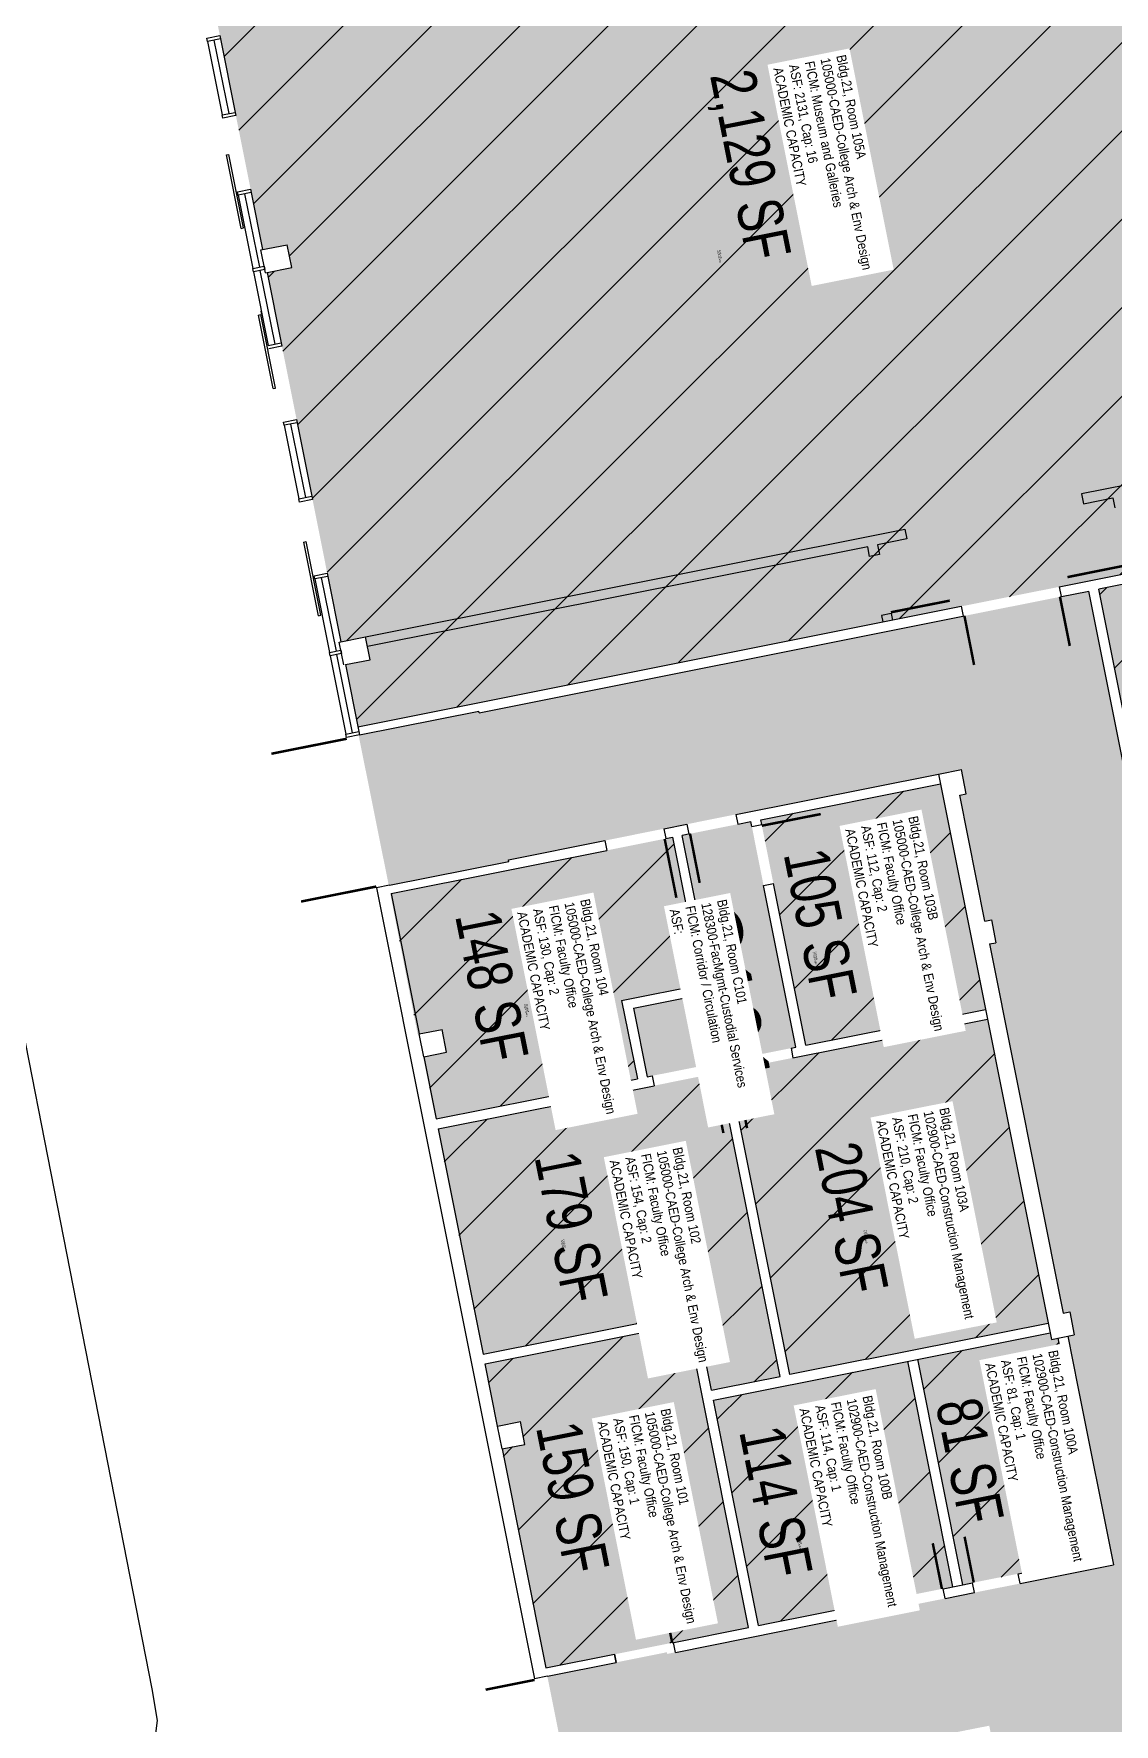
# Model space of a CAD drawing. Header units: inches. Extents: x 69202442 to 69207493, y 27670084 to 27674212.
# Drawn here: x 69206207 to 69206855, y 27671619 to 27672633 of the extents above; entities that cross this region are included whole.
import ezdxf
from ezdxf.enums import TextEntityAlignment as Align

# ---------------------------------------------------------------- set-up
doc = ezdxf.new("R2010")
doc.units = ezdxf.units.IN
doc.header["$LTSCALE"] = 10
doc.header["$MEASUREMENT"] = 0
for name, color, linetype in [('A-DOOR', 2, 'CONTINUOUS'), ('A-GLAZ', 1, 'CONTINUOUS'), ('A-IDEN-RNUM', 7, 'CONTINUOUS'), ('A-IDEN-SNUM', 4, 'CONTINUOUS'), ('A-IDEN-VNUM', 4, 'CONTINUOUS'), ('A-SITE', 3, 'CONTINUOUS'), ('A-WALL', 5, 'CONTINUOUS'), ('AREA-TEXT', 3, 'CONTINUOUS'), ('Rooms-Capacity', 4, 'CONTINUOUS'), ('Rooms-Category-Color', 7, 'CONTINUOUS'), ('Rooms-College-Color', 7, 'CONTINUOUS'), ('Rooms-Department-Color', 7, 'CONTINUOUS'), ('Rooms-Division-Color', 7, 'CONTINUOUS'), ('Rooms-Information', 7, 'CONTINUOUS')]:
    doc.layers.add(name, color=color, linetype=linetype)
doc.styles.add('CP_AREA', font='arial.ttf', dxfattribs={"height": 15})
doc.styles.add('CP_ROOMSNUMBER', font='arial.ttf', dxfattribs={"height": 1})
doc.styles.add('CP_ROOMVNUMBER', font='arial.ttf', dxfattribs={"width": 0.85, "height": 0.075})
pattern_1 = [(45, (0, 0), (-26.516504294, 26.516504294), [])]

msp = doc.modelspace()

# ---------------------------------------------------------------- hatches: boundary and pattern name
at = {"layer": 'Rooms-Capacity'}
h = msp.add_hatch(dxfattribs=at)
h.set_pattern_fill('ANSI31', color=256, scale=300, style=0)
h.set_pattern_definition(pattern_1)
h.paths.add_polyline_path([(69206313.1, 27672731.8), (69206863.3, 27672841.6), (69206864.1, 27672837.7), (69206877.8, 27672840.4), (69206922, 27672618.8), (69206908.3, 27672616), (69206911, 27672602.3), (69206924.8, 27672605), (69206969, 27672383.4), (69206955.3, 27672380.7), (69206958, 27672366.9), (69206971.7, 27672369.7), (69206979.2, 27672332.4), (69206401.6, 27672217.1), (69206394.1, 27672254.4), (69206408.9, 27672257.3), (69206406.1, 27672271.1), (69206391.4, 27672268.1), (69206355.6, 27672447.6), (69206347.2, 27672489.7), (69206361.9, 27672492.7), (69206359.1, 27672506.4), (69206344.4, 27672503.5), (69206337.6, 27672537.8), (69206309.6, 27672678), (69206300.4, 27672724.1), (69206314.1, 27672726.9)])
h = msp.add_hatch(dxfattribs=at)
h.set_pattern_fill('ANSI31', color=256, scale=300, style=0)
h.set_pattern_definition(pattern_1)
h.paths.add_polyline_path([(69206846, 27672299.7), (69206874.6, 27672156.5), (69206881.6, 27672121.2), (69206882.4, 27672117.3), (69207005, 27672141.8), (69207004.2, 27672145.7), (69207016, 27672148.1), (69206980.4, 27672326.5)])
h = msp.add_hatch(dxfattribs=at)
h.set_pattern_fill('ANSI31', color=256, scale=300, style=0)
h.set_pattern_definition(pattern_1)
h.paths.add_polyline_path([(69206670.2, 27672026), (69206650.8, 27672123.1), (69206643.8, 27672158.4), (69206643.2, 27672161.3), (69206751, 27672182.9), (69206752.4, 27672176), (69206753, 27672173.1), (69206759.7, 27672139.7), (69206766.7, 27672104.4), (69206767.9, 27672098.5), (69206778.1, 27672047.5)])
h = msp.add_hatch(dxfattribs=at)
h.set_pattern_fill('ANSI31', color=256, scale=300, style=0)
h.set_pattern_definition(pattern_1)
h.paths.add_polyline_path([(69206448.2, 27671981.7), (69206440.7, 27672019), (69206446, 27672020), (69206454.8, 27672021.8), (69206454.1, 27672025.7), (69206452.9, 27672031.6), (69206452.1, 27672035.5), (69206443.3, 27672033.7), (69206437.4, 27672032.6), (69206421, 27672117), (69206551, 27672142.9), (69206586.3, 27672150), (69206590.2, 27672150.8), (69206607.8, 27672062.5), (69206559.8, 27672052.9), (69206569.2, 27672005.8)])
h = msp.add_hatch(dxfattribs=at)
h.set_pattern_fill('ANSI31', color=256, scale=300, style=0)
h.set_pattern_definition(pattern_1)
h.paths.add_polyline_path([(69206660.7, 27671828.3), (69206679.3, 27671832), (69206706.8, 27671837.5), (69206815.6, 27671859.2), (69206779.2, 27672041.7), (69206662.5, 27672018.4), (69206627.2, 27672011.3), (69206624.3, 27672010.7)])
h = msp.add_hatch(dxfattribs=at)
h.set_pattern_fill('ANSI31', color=256, scale=300, style=0)
h.set_pattern_definition(pattern_1)
h.paths.add_polyline_path([(69206613.6, 27671818.9), (69206604.2, 27671866), (69206476.5, 27671840.5), (69206458.8, 27671928.7), (69206457.6, 27671934.6), (69206449.4, 27671975.8), (69206579.2, 27672001.7), (69206614.5, 27672008.8), (69206618.4, 27672009.5), (69206654.8, 27671827.1), (69206648, 27671825.8), (69206620.5, 27671820.3)])
h = msp.add_hatch(dxfattribs=at)
h.set_pattern_fill('ANSI31', color=256, scale=300, style=0)
h.set_pattern_definition(pattern_1)
h.paths.add_polyline_path([(69206477.7, 27671834.6), (69206599.5, 27671858.9), (69206619.5, 27671758.9), (69206626.5, 27671723.6), (69206635.9, 27671676.5), (69206514.3, 27671652.2), (69206487.9, 27671783.6), (69206493, 27671784.7), (69206501.8, 27671786.4), (69206499.1, 27671800.1), (69206490.3, 27671798.4), (69206485.2, 27671797.4)])
h = msp.add_hatch(dxfattribs=at)
h.set_pattern_fill('ANSI31', color=256, scale=300, style=0)
h.set_pattern_definition(pattern_1)
h.paths.add_polyline_path([(69206737.4, 27671837.5), (69206816.8, 27671853.4), (69206817.6, 27671849.4), (69206821.5, 27671850.2), (69206847.8, 27671718.8), (69206764.4, 27671702.2)])
h = msp.add_hatch(dxfattribs=at)
h.set_pattern_fill('ANSI31', color=256, scale=300, style=0)
h.set_pattern_definition(pattern_1)
h.paths.add_polyline_path([(69206614.8, 27671813), (69206731.5, 27671836.3), (69206758.5, 27671701), (69206641.8, 27671677.7)])
at = {"layer": 'Rooms-Category-Color', "true_color": 0xffe090}
msp.add_hatch(color=41, dxfattribs=at).paths.add_polyline_path([(69206313.1, 27672731.8), (69206863.3, 27672841.6), (69206864.1, 27672837.7), (69206877.8, 27672840.4), (69206922, 27672618.8), (69206908.3, 27672616), (69206911, 27672602.3), (69206924.8, 27672605), (69206969, 27672383.4), (69206955.3, 27672380.7), (69206958, 27672366.9), (69206971.7, 27672369.7), (69206979.2, 27672332.4), (69206401.6, 27672217.1), (69206394.1, 27672254.4), (69206408.9, 27672257.3), (69206406.1, 27672271.1), (69206391.4, 27672268.1), (69206355.6, 27672447.6), (69206347.2, 27672489.7), (69206361.9, 27672492.7), (69206359.1, 27672506.4), (69206344.4, 27672503.5), (69206337.6, 27672537.8), (69206309.6, 27672678), (69206300.4, 27672724.1), (69206314.1, 27672726.9)])
at = {"layer": 'Rooms-Category-Color', "true_color": 0xfa9ba3}
for points in [[(69206846, 27672299.7), (69206874.6, 27672156.5), (69206881.6, 27672121.2), (69206882.4, 27672117.3), (69207005, 27672141.8), (69207004.2, 27672145.7), (69207016, 27672148.1), (69206980.4, 27672326.5)], [(69206670.2, 27672026), (69206650.8, 27672123.1), (69206643.8, 27672158.4), (69206643.2, 27672161.3), (69206751, 27672182.9), (69206752.4, 27672176), (69206753, 27672173.1), (69206759.7, 27672139.7), (69206766.7, 27672104.4), (69206767.9, 27672098.5), (69206778.1, 27672047.5)], [(69206448.2, 27671981.7), (69206440.7, 27672019), (69206446, 27672020), (69206454.8, 27672021.8), (69206454.1, 27672025.7), (69206452.9, 27672031.6), (69206452.1, 27672035.5), (69206443.3, 27672033.7), (69206437.4, 27672032.6), (69206421, 27672117), (69206551, 27672142.9), (69206586.3, 27672150), (69206590.2, 27672150.8), (69206607.8, 27672062.5), (69206559.8, 27672052.9), (69206569.2, 27672005.8)], [(69206660.7, 27671828.3), (69206679.3, 27671832), (69206706.8, 27671837.5), (69206815.6, 27671859.2), (69206779.2, 27672041.7), (69206662.5, 27672018.4), (69206627.2, 27672011.3), (69206624.3, 27672010.7)], [(69206613.6, 27671818.9), (69206604.2, 27671866), (69206476.5, 27671840.5), (69206458.8, 27671928.7), (69206457.6, 27671934.6), (69206449.4, 27671975.8), (69206579.2, 27672001.7), (69206614.5, 27672008.8), (69206618.4, 27672009.5), (69206654.8, 27671827.1), (69206648, 27671825.8), (69206620.5, 27671820.3)], [(69206477.7, 27671834.6), (69206599.5, 27671858.9), (69206619.5, 27671758.9), (69206626.5, 27671723.6), (69206635.9, 27671676.5), (69206514.3, 27671652.2), (69206487.9, 27671783.6), (69206493, 27671784.7), (69206501.8, 27671786.4), (69206499.1, 27671800.1), (69206490.3, 27671798.4), (69206485.2, 27671797.4)], [(69206737.4, 27671837.5), (69206816.8, 27671853.4), (69206817.6, 27671849.4), (69206821.5, 27671850.2), (69206847.8, 27671718.8), (69206764.4, 27671702.2)], [(69206614.8, 27671813), (69206731.5, 27671836.3), (69206758.5, 27671701), (69206641.8, 27671677.7)]]:
    msp.add_hatch(color=241, dxfattribs=at).paths.add_polyline_path(points)
at = {"layer": 'Rooms-Category-Color', "true_color": 0xadadad}
for points in [[(69206649.9, 27671673.2), (69206677.3, 27671678.7), (69206854.8, 27671714.1), (69206833.5, 27671821), (69206828, 27671848.5), (69206827.4, 27671851.4), (69206831.3, 27671852.2), (69206828.6, 27671865.9), (69206824.7, 27671865.1), (69206780.4, 27672086.8), (69206784.3, 27672087.5), (69206781.6, 27672101.3), (69206777.7, 27672100.5), (69206762.6, 27672176), (69206766.5, 27672176.8), (69206766.1, 27672178.7), (69206763.6, 27672191.5), (69206749.9, 27672188.7), (69206628.3, 27672164.5), (69206598.9, 27672158.6), (69206585.1, 27672155.9), (69206549.8, 27672148.8), (69206492, 27672137.3), (69206492.2, 27672136.3), (69206420.1, 27672121.9), (69206402, 27672212.1), (69206474.1, 27672226.5), (69206474.3, 27672225.5), (69206764.6, 27672283.5), (69206823.5, 27672295.2), (69206840.1, 27672298.5), (69206868.7, 27672155.4), (69206875.8, 27672120.1), (69206878.5, 27672106.3), (69206885.5, 27672071), (69206902.2, 27671987.7), (69206913.9, 27671990), (69206920, 27671959.6), (69206908.2, 27671957.3), (69206909.4, 27671951.4), (69206921.2, 27671953.7), (69206925.9, 27671930.2), (69206914.1, 27671927.9), (69206916.1, 27671918), (69206923.1, 27671882.7), (69206952.9, 27671733.7), (69207050, 27671753.1), (69207051.9, 27671743.3), (69207063.7, 27671684.4), (69207065.6, 27671674.6), (69206867.5, 27671635.1), (69206869.1, 27671627.2), (69206870.7, 27671619.4), (69206872.2, 27671611.5), (69206879.1, 27671612.9), (69206879.9, 27671609), (69206886.9, 27671573.7), (69206934.7, 27671334.4), (69206941.7, 27671299.1), (69206972.1, 27671147.1), (69206983.8, 27671088.3), (69206972, 27671085.9), (69206901.4, 27671071.8), (69206889.7, 27671069.5), (69206882.4, 27671105.7), (69206881.3, 27671111.6), (69206866.8, 27671184.2), (69206865.6, 27671190.1), (69206855.6, 27671240.1), (69206854.4, 27671246), (69206825.3, 27671392.1), (69206824.1, 27671398), (69206818.2, 27671427.4), (69206817.1, 27671433.3), (69206784.9, 27671594.1), (69206783.4, 27671602), (69206781.8, 27671609.8), (69206780.3, 27671617.6), (69206767.5, 27671615.1), (69206735.1, 27671608.6), (69206729.3, 27671607.5), (69206627.3, 27671587.1), (69206621.4, 27671585.9), (69206543.9, 27671570.5), (69206536.1, 27671568.9), (69206531.2, 27671567.9), (69206527, 27671588.5), (69206515.2, 27671647.3), (69206586.9, 27671661.7), (69206587.1, 27671660.7)], [(69206629.4, 27672158.6), (69206637.3, 27672160.2), (69206637.9, 27672157.2), (69206644.9, 27672121.9), (69206664.3, 27672024.8), (69206661.4, 27672024.2), (69206626.1, 27672017.2), (69206613.3, 27672014.6), (69206578, 27672007.6), (69206575.1, 27672007), (69206566.8, 27672048.2), (69206587.4, 27672052.3), (69206593.3, 27672053.5), (69206614.9, 27672057.8), (69206596.1, 27672151.9), (69206600, 27672152.7)]]:
    msp.add_hatch(color=253, dxfattribs=at).paths.add_polyline_path(points)
at = {"layer": 'Rooms-College-Color', "true_color": 0xe3f498}
for points in [[(69206313.1, 27672731.8), (69206863.3, 27672841.6), (69206864.1, 27672837.7), (69206877.8, 27672840.4), (69206922, 27672618.8), (69206908.3, 27672616), (69206911, 27672602.3), (69206924.8, 27672605), (69206969, 27672383.4), (69206955.3, 27672380.7), (69206958, 27672366.9), (69206971.7, 27672369.7), (69206979.2, 27672332.4), (69206401.6, 27672217.1), (69206394.1, 27672254.4), (69206408.9, 27672257.3), (69206406.1, 27672271.1), (69206391.4, 27672268.1), (69206355.6, 27672447.6), (69206347.2, 27672489.7), (69206361.9, 27672492.7), (69206359.1, 27672506.4), (69206344.4, 27672503.5), (69206337.6, 27672537.8), (69206309.6, 27672678), (69206300.4, 27672724.1), (69206314.1, 27672726.9)], [(69206846, 27672299.7), (69206874.6, 27672156.5), (69206881.6, 27672121.2), (69206882.4, 27672117.3), (69207005, 27672141.8), (69207004.2, 27672145.7), (69207016, 27672148.1), (69206980.4, 27672326.5)], [(69206737.4, 27671837.5), (69206816.8, 27671853.4), (69206817.6, 27671849.4), (69206821.5, 27671850.2), (69206847.8, 27671718.8), (69206764.4, 27671702.2)], [(69206614.8, 27671813), (69206731.5, 27671836.3), (69206758.5, 27671701), (69206641.8, 27671677.7)]]:
    msp.add_hatch(color=61, dxfattribs=at).paths.add_polyline_path(points)
at = {"layer": 'Rooms-College-Color', "true_color": 0xadadad}
for points in [[(69206649.9, 27671673.2), (69206677.3, 27671678.7), (69206854.8, 27671714.1), (69206833.5, 27671821), (69206828, 27671848.5), (69206827.4, 27671851.4), (69206831.3, 27671852.2), (69206828.6, 27671865.9), (69206824.7, 27671865.1), (69206780.4, 27672086.8), (69206784.3, 27672087.5), (69206781.6, 27672101.3), (69206777.7, 27672100.5), (69206762.6, 27672176), (69206766.5, 27672176.8), (69206766.1, 27672178.7), (69206763.6, 27672191.5), (69206749.9, 27672188.7), (69206628.3, 27672164.5), (69206598.9, 27672158.6), (69206585.1, 27672155.9), (69206549.8, 27672148.8), (69206492, 27672137.3), (69206492.2, 27672136.3), (69206420.1, 27672121.9), (69206402, 27672212.1), (69206474.1, 27672226.5), (69206474.3, 27672225.5), (69206764.6, 27672283.5), (69206823.5, 27672295.2), (69206840.1, 27672298.5), (69206868.7, 27672155.4), (69206875.8, 27672120.1), (69206878.5, 27672106.3), (69206885.5, 27672071), (69206902.2, 27671987.7), (69206913.9, 27671990), (69206920, 27671959.6), (69206908.2, 27671957.3), (69206909.4, 27671951.4), (69206921.2, 27671953.7), (69206925.9, 27671930.2), (69206914.1, 27671927.9), (69206916.1, 27671918), (69206923.1, 27671882.7), (69206952.9, 27671733.7), (69207050, 27671753.1), (69207051.9, 27671743.3), (69207063.7, 27671684.4), (69207065.6, 27671674.6), (69206867.5, 27671635.1), (69206869.1, 27671627.2), (69206870.7, 27671619.4), (69206872.2, 27671611.5), (69206879.1, 27671612.9), (69206879.9, 27671609), (69206886.9, 27671573.7), (69206934.7, 27671334.4), (69206941.7, 27671299.1), (69206972.1, 27671147.1), (69206983.8, 27671088.3), (69206972, 27671085.9), (69206901.4, 27671071.8), (69206889.7, 27671069.5), (69206882.4, 27671105.7), (69206881.3, 27671111.6), (69206866.8, 27671184.2), (69206865.6, 27671190.1), (69206855.6, 27671240.1), (69206854.4, 27671246), (69206825.3, 27671392.1), (69206824.1, 27671398), (69206818.2, 27671427.4), (69206817.1, 27671433.3), (69206784.9, 27671594.1), (69206783.4, 27671602), (69206781.8, 27671609.8), (69206780.3, 27671617.6), (69206767.5, 27671615.1), (69206735.1, 27671608.6), (69206729.3, 27671607.5), (69206627.3, 27671587.1), (69206621.4, 27671585.9), (69206543.9, 27671570.5), (69206536.1, 27671568.9), (69206531.2, 27671567.9), (69206527, 27671588.5), (69206515.2, 27671647.3), (69206586.9, 27671661.7), (69206587.1, 27671660.7)], [(69206629.4, 27672158.6), (69206637.3, 27672160.2), (69206637.9, 27672157.2), (69206644.9, 27672121.9), (69206664.3, 27672024.8), (69206661.4, 27672024.2), (69206626.1, 27672017.2), (69206613.3, 27672014.6), (69206578, 27672007.6), (69206575.1, 27672007), (69206566.8, 27672048.2), (69206587.4, 27672052.3), (69206593.3, 27672053.5), (69206614.9, 27672057.8), (69206596.1, 27672151.9), (69206600, 27672152.7)]]:
    msp.add_hatch(color=253, dxfattribs=at).paths.add_polyline_path(points)
at = {"layer": 'Rooms-College-Color', "true_color": 0xb2d6e9}
for points in [[(69206670.2, 27672026), (69206650.8, 27672123.1), (69206643.8, 27672158.4), (69206643.2, 27672161.3), (69206751, 27672182.9), (69206752.4, 27672176), (69206753, 27672173.1), (69206759.7, 27672139.7), (69206766.7, 27672104.4), (69206767.9, 27672098.5), (69206778.1, 27672047.5)], [(69206448.2, 27671981.7), (69206440.7, 27672019), (69206446, 27672020), (69206454.8, 27672021.8), (69206454.1, 27672025.7), (69206452.9, 27672031.6), (69206452.1, 27672035.5), (69206443.3, 27672033.7), (69206437.4, 27672032.6), (69206421, 27672117), (69206551, 27672142.9), (69206586.3, 27672150), (69206590.2, 27672150.8), (69206607.8, 27672062.5), (69206559.8, 27672052.9), (69206569.2, 27672005.8)], [(69206660.7, 27671828.3), (69206679.3, 27671832), (69206706.8, 27671837.5), (69206815.6, 27671859.2), (69206779.2, 27672041.7), (69206662.5, 27672018.4), (69206627.2, 27672011.3), (69206624.3, 27672010.7)], [(69206613.6, 27671818.9), (69206604.2, 27671866), (69206476.5, 27671840.5), (69206458.8, 27671928.7), (69206457.6, 27671934.6), (69206449.4, 27671975.8), (69206579.2, 27672001.7), (69206614.5, 27672008.8), (69206618.4, 27672009.5), (69206654.8, 27671827.1), (69206648, 27671825.8), (69206620.5, 27671820.3)], [(69206477.7, 27671834.6), (69206599.5, 27671858.9), (69206619.5, 27671758.9), (69206626.5, 27671723.6), (69206635.9, 27671676.5), (69206514.3, 27671652.2), (69206487.9, 27671783.6), (69206493, 27671784.7), (69206501.8, 27671786.4), (69206499.1, 27671800.1), (69206490.3, 27671798.4), (69206485.2, 27671797.4)]]:
    msp.add_hatch(color=254, dxfattribs=at).paths.add_polyline_path(points)
at = {"layer": 'Rooms-Department-Color', "true_color": 0xe3f498}
for points in [[(69206313.1, 27672731.8), (69206863.3, 27672841.6), (69206864.1, 27672837.7), (69206877.8, 27672840.4), (69206922, 27672618.8), (69206908.3, 27672616), (69206911, 27672602.3), (69206924.8, 27672605), (69206969, 27672383.4), (69206955.3, 27672380.7), (69206958, 27672366.9), (69206971.7, 27672369.7), (69206979.2, 27672332.4), (69206401.6, 27672217.1), (69206394.1, 27672254.4), (69206408.9, 27672257.3), (69206406.1, 27672271.1), (69206391.4, 27672268.1), (69206355.6, 27672447.6), (69206347.2, 27672489.7), (69206361.9, 27672492.7), (69206359.1, 27672506.4), (69206344.4, 27672503.5), (69206337.6, 27672537.8), (69206309.6, 27672678), (69206300.4, 27672724.1), (69206314.1, 27672726.9)], [(69206846, 27672299.7), (69206874.6, 27672156.5), (69206881.6, 27672121.2), (69206882.4, 27672117.3), (69207005, 27672141.8), (69207004.2, 27672145.7), (69207016, 27672148.1), (69206980.4, 27672326.5)], [(69206670.2, 27672026), (69206650.8, 27672123.1), (69206643.8, 27672158.4), (69206643.2, 27672161.3), (69206751, 27672182.9), (69206752.4, 27672176), (69206753, 27672173.1), (69206759.7, 27672139.7), (69206766.7, 27672104.4), (69206767.9, 27672098.5), (69206778.1, 27672047.5)], [(69206448.2, 27671981.7), (69206440.7, 27672019), (69206446, 27672020), (69206454.8, 27672021.8), (69206454.1, 27672025.7), (69206452.9, 27672031.6), (69206452.1, 27672035.5), (69206443.3, 27672033.7), (69206437.4, 27672032.6), (69206421, 27672117), (69206551, 27672142.9), (69206586.3, 27672150), (69206590.2, 27672150.8), (69206607.8, 27672062.5), (69206559.8, 27672052.9), (69206569.2, 27672005.8)], [(69206660.7, 27671828.3), (69206679.3, 27671832), (69206706.8, 27671837.5), (69206815.6, 27671859.2), (69206779.2, 27672041.7), (69206662.5, 27672018.4), (69206627.2, 27672011.3), (69206624.3, 27672010.7)], [(69206613.6, 27671818.9), (69206604.2, 27671866), (69206476.5, 27671840.5), (69206458.8, 27671928.7), (69206457.6, 27671934.6), (69206449.4, 27671975.8), (69206579.2, 27672001.7), (69206614.5, 27672008.8), (69206618.4, 27672009.5), (69206654.8, 27671827.1), (69206648, 27671825.8), (69206620.5, 27671820.3)], [(69206477.7, 27671834.6), (69206599.5, 27671858.9), (69206619.5, 27671758.9), (69206626.5, 27671723.6), (69206635.9, 27671676.5), (69206514.3, 27671652.2), (69206487.9, 27671783.6), (69206493, 27671784.7), (69206501.8, 27671786.4), (69206499.1, 27671800.1), (69206490.3, 27671798.4), (69206485.2, 27671797.4)], [(69206737.4, 27671837.5), (69206816.8, 27671853.4), (69206817.6, 27671849.4), (69206821.5, 27671850.2), (69206847.8, 27671718.8), (69206764.4, 27671702.2)], [(69206614.8, 27671813), (69206731.5, 27671836.3), (69206758.5, 27671701), (69206641.8, 27671677.7)]]:
    msp.add_hatch(color=61, dxfattribs=at).paths.add_polyline_path(points)
at = {"layer": 'Rooms-Department-Color', "true_color": 0xacacac}
for points in [[(69206649.9, 27671673.2), (69206677.3, 27671678.7), (69206854.8, 27671714.1), (69206833.5, 27671821), (69206828, 27671848.5), (69206827.4, 27671851.4), (69206831.3, 27671852.2), (69206828.6, 27671865.9), (69206824.7, 27671865.1), (69206780.4, 27672086.8), (69206784.3, 27672087.5), (69206781.6, 27672101.3), (69206777.7, 27672100.5), (69206762.6, 27672176), (69206766.5, 27672176.8), (69206766.1, 27672178.7), (69206763.6, 27672191.5), (69206749.9, 27672188.7), (69206628.3, 27672164.5), (69206598.9, 27672158.6), (69206585.1, 27672155.9), (69206549.8, 27672148.8), (69206492, 27672137.3), (69206492.2, 27672136.3), (69206420.1, 27672121.9), (69206402, 27672212.1), (69206474.1, 27672226.5), (69206474.3, 27672225.5), (69206764.6, 27672283.5), (69206823.5, 27672295.2), (69206840.1, 27672298.5), (69206868.7, 27672155.4), (69206875.8, 27672120.1), (69206878.5, 27672106.3), (69206885.5, 27672071), (69206902.2, 27671987.7), (69206913.9, 27671990), (69206920, 27671959.6), (69206908.2, 27671957.3), (69206909.4, 27671951.4), (69206921.2, 27671953.7), (69206925.9, 27671930.2), (69206914.1, 27671927.9), (69206916.1, 27671918), (69206923.1, 27671882.7), (69206952.9, 27671733.7), (69207050, 27671753.1), (69207051.9, 27671743.3), (69207063.7, 27671684.4), (69207065.6, 27671674.6), (69206867.5, 27671635.1), (69206869.1, 27671627.2), (69206870.7, 27671619.4), (69206872.2, 27671611.5), (69206879.1, 27671612.9), (69206879.9, 27671609), (69206886.9, 27671573.7), (69206934.7, 27671334.4), (69206941.7, 27671299.1), (69206972.1, 27671147.1), (69206983.8, 27671088.3), (69206972, 27671085.9), (69206901.4, 27671071.8), (69206889.7, 27671069.5), (69206882.4, 27671105.7), (69206881.3, 27671111.6), (69206866.8, 27671184.2), (69206865.6, 27671190.1), (69206855.6, 27671240.1), (69206854.4, 27671246), (69206825.3, 27671392.1), (69206824.1, 27671398), (69206818.2, 27671427.4), (69206817.1, 27671433.3), (69206784.9, 27671594.1), (69206783.4, 27671602), (69206781.8, 27671609.8), (69206780.3, 27671617.6), (69206767.5, 27671615.1), (69206735.1, 27671608.6), (69206729.3, 27671607.5), (69206627.3, 27671587.1), (69206621.4, 27671585.9), (69206543.9, 27671570.5), (69206536.1, 27671568.9), (69206531.2, 27671567.9), (69206527, 27671588.5), (69206515.2, 27671647.3), (69206586.9, 27671661.7), (69206587.1, 27671660.7)], [(69206629.4, 27672158.6), (69206637.3, 27672160.2), (69206637.9, 27672157.2), (69206644.9, 27672121.9), (69206664.3, 27672024.8), (69206661.4, 27672024.2), (69206626.1, 27672017.2), (69206613.3, 27672014.6), (69206578, 27672007.6), (69206575.1, 27672007), (69206566.8, 27672048.2), (69206587.4, 27672052.3), (69206593.3, 27672053.5), (69206614.9, 27672057.8), (69206596.1, 27672151.9), (69206600, 27672152.7)]]:
    msp.add_hatch(color=253, dxfattribs=at).paths.add_polyline_path(points)
at = {"layer": 'Rooms-Division-Color', "true_color": 0xe3f498}
for points in [[(69206313.1, 27672731.8), (69206863.3, 27672841.6), (69206864.1, 27672837.7), (69206877.8, 27672840.4), (69206922, 27672618.8), (69206908.3, 27672616), (69206911, 27672602.3), (69206924.8, 27672605), (69206969, 27672383.4), (69206955.3, 27672380.7), (69206958, 27672366.9), (69206971.7, 27672369.7), (69206979.2, 27672332.4), (69206401.6, 27672217.1), (69206394.1, 27672254.4), (69206408.9, 27672257.3), (69206406.1, 27672271.1), (69206391.4, 27672268.1), (69206355.6, 27672447.6), (69206347.2, 27672489.7), (69206361.9, 27672492.7), (69206359.1, 27672506.4), (69206344.4, 27672503.5), (69206337.6, 27672537.8), (69206309.6, 27672678), (69206300.4, 27672724.1), (69206314.1, 27672726.9)], [(69206846, 27672299.7), (69206874.6, 27672156.5), (69206881.6, 27672121.2), (69206882.4, 27672117.3), (69207005, 27672141.8), (69207004.2, 27672145.7), (69207016, 27672148.1), (69206980.4, 27672326.5)], [(69206670.2, 27672026), (69206650.8, 27672123.1), (69206643.8, 27672158.4), (69206643.2, 27672161.3), (69206751, 27672182.9), (69206752.4, 27672176), (69206753, 27672173.1), (69206759.7, 27672139.7), (69206766.7, 27672104.4), (69206767.9, 27672098.5), (69206778.1, 27672047.5)], [(69206448.2, 27671981.7), (69206440.7, 27672019), (69206446, 27672020), (69206454.8, 27672021.8), (69206454.1, 27672025.7), (69206452.9, 27672031.6), (69206452.1, 27672035.5), (69206443.3, 27672033.7), (69206437.4, 27672032.6), (69206421, 27672117), (69206551, 27672142.9), (69206586.3, 27672150), (69206590.2, 27672150.8), (69206607.8, 27672062.5), (69206559.8, 27672052.9), (69206569.2, 27672005.8)], [(69206660.7, 27671828.3), (69206679.3, 27671832), (69206706.8, 27671837.5), (69206815.6, 27671859.2), (69206779.2, 27672041.7), (69206662.5, 27672018.4), (69206627.2, 27672011.3), (69206624.3, 27672010.7)], [(69206613.6, 27671818.9), (69206604.2, 27671866), (69206476.5, 27671840.5), (69206458.8, 27671928.7), (69206457.6, 27671934.6), (69206449.4, 27671975.8), (69206579.2, 27672001.7), (69206614.5, 27672008.8), (69206618.4, 27672009.5), (69206654.8, 27671827.1), (69206648, 27671825.8), (69206620.5, 27671820.3)], [(69206477.7, 27671834.6), (69206599.5, 27671858.9), (69206619.5, 27671758.9), (69206626.5, 27671723.6), (69206635.9, 27671676.5), (69206514.3, 27671652.2), (69206487.9, 27671783.6), (69206493, 27671784.7), (69206501.8, 27671786.4), (69206499.1, 27671800.1), (69206490.3, 27671798.4), (69206485.2, 27671797.4)], [(69206737.4, 27671837.5), (69206816.8, 27671853.4), (69206817.6, 27671849.4), (69206821.5, 27671850.2), (69206847.8, 27671718.8), (69206764.4, 27671702.2)], [(69206614.8, 27671813), (69206731.5, 27671836.3), (69206758.5, 27671701), (69206641.8, 27671677.7)]]:
    msp.add_hatch(color=61, dxfattribs=at).paths.add_polyline_path(points)
at = {"layer": 'Rooms-Division-Color', "true_color": 0xadadad}
for points in [[(69206649.9, 27671673.2), (69206677.3, 27671678.7), (69206854.8, 27671714.1), (69206833.5, 27671821), (69206828, 27671848.5), (69206827.4, 27671851.4), (69206831.3, 27671852.2), (69206828.6, 27671865.9), (69206824.7, 27671865.1), (69206780.4, 27672086.8), (69206784.3, 27672087.5), (69206781.6, 27672101.3), (69206777.7, 27672100.5), (69206762.6, 27672176), (69206766.5, 27672176.8), (69206766.1, 27672178.7), (69206763.6, 27672191.5), (69206749.9, 27672188.7), (69206628.3, 27672164.5), (69206598.9, 27672158.6), (69206585.1, 27672155.9), (69206549.8, 27672148.8), (69206492, 27672137.3), (69206492.2, 27672136.3), (69206420.1, 27672121.9), (69206402, 27672212.1), (69206474.1, 27672226.5), (69206474.3, 27672225.5), (69206764.6, 27672283.5), (69206823.5, 27672295.2), (69206840.1, 27672298.5), (69206868.7, 27672155.4), (69206875.8, 27672120.1), (69206878.5, 27672106.3), (69206885.5, 27672071), (69206902.2, 27671987.7), (69206913.9, 27671990), (69206920, 27671959.6), (69206908.2, 27671957.3), (69206909.4, 27671951.4), (69206921.2, 27671953.7), (69206925.9, 27671930.2), (69206914.1, 27671927.9), (69206916.1, 27671918), (69206923.1, 27671882.7), (69206952.9, 27671733.7), (69207050, 27671753.1), (69207051.9, 27671743.3), (69207063.7, 27671684.4), (69207065.6, 27671674.6), (69206867.5, 27671635.1), (69206869.1, 27671627.2), (69206870.7, 27671619.4), (69206872.2, 27671611.5), (69206879.1, 27671612.9), (69206879.9, 27671609), (69206886.9, 27671573.7), (69206934.7, 27671334.4), (69206941.7, 27671299.1), (69206972.1, 27671147.1), (69206983.8, 27671088.3), (69206972, 27671085.9), (69206901.4, 27671071.8), (69206889.7, 27671069.5), (69206882.4, 27671105.7), (69206881.3, 27671111.6), (69206866.8, 27671184.2), (69206865.6, 27671190.1), (69206855.6, 27671240.1), (69206854.4, 27671246), (69206825.3, 27671392.1), (69206824.1, 27671398), (69206818.2, 27671427.4), (69206817.1, 27671433.3), (69206784.9, 27671594.1), (69206783.4, 27671602), (69206781.8, 27671609.8), (69206780.3, 27671617.6), (69206767.5, 27671615.1), (69206735.1, 27671608.6), (69206729.3, 27671607.5), (69206627.3, 27671587.1), (69206621.4, 27671585.9), (69206543.9, 27671570.5), (69206536.1, 27671568.9), (69206531.2, 27671567.9), (69206527, 27671588.5), (69206515.2, 27671647.3), (69206586.9, 27671661.7), (69206587.1, 27671660.7)], [(69206629.4, 27672158.6), (69206637.3, 27672160.2), (69206637.9, 27672157.2), (69206644.9, 27672121.9), (69206664.3, 27672024.8), (69206661.4, 27672024.2), (69206626.1, 27672017.2), (69206613.3, 27672014.6), (69206578, 27672007.6), (69206575.1, 27672007), (69206566.8, 27672048.2), (69206587.4, 27672052.3), (69206593.3, 27672053.5), (69206614.9, 27672057.8), (69206596.1, 27672151.9), (69206600, 27672152.7)]]:
    msp.add_hatch(color=253, dxfattribs=at).paths.add_polyline_path(points)

# ---------------------------------------------------------------- linework, layer by layer
at = {"layer": 'A-DOOR'}
for p, q in [((69206322.8, 27672560.3), (69206324.2, 27672560.6)), ((69206331.6, 27672516.2), (69206322.8, 27672560.3)), ((69206333, 27672516.5), (69206324.2, 27672560.6)), ((69206331.6, 27672516.2), (69206333, 27672516.5)), ((69206341.9, 27672464.2), (69206343.4, 27672464.5)), ((69206350.7, 27672420.1), (69206341.9, 27672464.2)), ((69206352.2, 27672420.3), (69206343.4, 27672464.5)), ((69206350.7, 27672420.1), (69206352.2, 27672420.3)), ((69206369.1, 27672327.9), (69206370.6, 27672328.2)), ((69206378, 27672283.7), (69206369.1, 27672327.9)), ((69206379.4, 27672284), (69206370.6, 27672328.2)), ((69206378, 27672283.7), (69206379.4, 27672284))]:
    msp.add_line(p, q, dxfattribs=at)
for points in [[(69206862.5, 27672314, 1.5, 1.5, 0), (69206827.2, 27672306.9, 0, 0, 0), (69206827.1, 27672307.7, 0, 0, -0.414214), (69206857.1, 27672348.8, 0, 0, -0.414214)], [(69206721.3, 27672285.8, 1.5, 1.5, 0), (69206756.6, 27672292.8, 0, 0, 0), (69206756.5, 27672293.6, 0, 0, 0.414214), (69206713, 27672320.1, 0, 0, 0.414214)], [(69206765.4, 27672283.6, 1.5, 1.5, 0), (69206771.2, 27672254.2, 0, 0, 0), (69206770.5, 27672254, 0, 0, 0.414214), (69206794, 27672289.3, 0, 0, 0.414214)], [(69206822.7, 27672295.1, 1.5, 1.5, 0), (69206828.6, 27672265.6, 0, 0, 0), (69206829.3, 27672265.8, 0, 0, -0.414214), (69206794, 27672289.3, 0, 0, -0.414214)], [(69206394.9, 27672209.9, 1.5, 1.5, 0), (69206349.7, 27672200.9, 0, 0, 0), (69206349.6, 27672201.6, 0, 0, 0.414214), (69206403.7, 27672165.5, 0, 0, 0.414214)], [(69206412.6, 27672121.2, 1.5, 1.5, 0), (69206367.5, 27672112.2, 0, 0, 0), (69206367.6, 27672111.4, 0, 0, -0.414214), (69206403.7, 27672165.5, 0, 0, -0.414214)], [(69206600.8, 27672152.9, 1.5, 1.5, 0), (69206606.6, 27672123.4, 0, 0, 0), (69206605.9, 27672123.3, 0, 0, 0.414214), (69206629.4, 27672158.6, 0, 0, 0.414214)], [(69206643.9, 27672157.7, 1.5, 1.5, 0), (69206679.2, 27672164.7, 0, 0, 0), (69206679.4, 27672164, 0, 0, -0.414214), (69206649.3, 27672122.8, 0, 0, -0.414214)], [(69206585.6, 27672149.8, 1.5, 1.5, 0), (69206592.6, 27672114.5, 0, 0, 0), (69206591.9, 27672114.4, 0, 0, -0.414214), (69206550.7, 27672144.4, 0, 0, -0.414214)], [(69206628, 27672011.5, 1.5, 1.5, 0), (69206635, 27671976.2, 0, 0, 0), (69206635.7, 27671976.3, 0, 0, 0.414214), (69206662.2, 27672019.8, 0, 0, 0.414214)], [(69206613.7, 27672008.6, 1.5, 1.5, 0), (69206620.8, 27671973.3, 0, 0, 0), (69206620.1, 27671973.2, 0, 0, -0.414214), (69206578.9, 27672003.2, 0, 0, -0.414214)], [(69206771, 27671703.5, 1.5, 1.5, 0), (69206765.5, 27671731, 0, 0, 0), (69206764.8, 27671730.8, 0, 0, -0.414214), (69206797.7, 27671708.8, 0, 0, -0.414214)], [(69206751.9, 27671699.7, 1.5, 1.5, 0), (69206746.4, 27671727.1, 0, 0, 0), (69206747.1, 27671727.3, 0, 0, 0.414214), (69206725.2, 27671694.3, 0, 0, 0.414214)], [(69206590.1, 27671667.4, 1.5, 1.5, 0), (69206583, 27671702.7, 0, 0, 0), (69206583.8, 27671702.8, 0, 0, 0.414214), (69206555.5, 27671660.5, 0, 0, 0.414214)], [(69206507.6, 27671645.1, 1.5, 1.5, 0), (69206478.2, 27671639.2, 0, 0, 0), (69206478, 27671639.9, 0, 0, 0.414214), (69206513.3, 27671616.4, 0, 0, 0.414214)]]:
    msp.add_lwpolyline(points, format="xyseb", dxfattribs=at)
at = {"layer": 'A-GLAZ'}
for p, q in [((69206311.3, 27672628.4), (69206320.1, 27672584.3)), ((69206315.2, 27672629.2), (69206324.1, 27672585.1)), ((69206319.2, 27672630), (69206328, 27672585.8)), ((69206329.7, 27672536.2), (69206338.5, 27672492.1)), ((69206333.6, 27672537), (69206342.5, 27672492.9)), ((69206337.6, 27672537.8), (69206344.4, 27672503.5)), ((69206342.8, 27672490.9), (69206351.7, 27672446.8)), ((69206338.9, 27672490.1), (69206347.7, 27672446)), ((69206347.2, 27672489.7), (69206355.6, 27672447.6)), ((69206357.3, 27672398), (69206366.1, 27672353.8)), ((69206361.2, 27672398.7), (69206370.1, 27672354.6)), ((69206365.2, 27672399.5), (69206374, 27672355.4)), ((69206375.7, 27672305.8), (69206384.5, 27672261.6)), ((69206379.6, 27672306.6), (69206388.5, 27672262.4)), ((69206383.6, 27672307.3), (69206391.4, 27672268.1)), ((69206384.9, 27672259.7), (69206394.3, 27672212.6)), ((69206388.8, 27672260.5), (69206398.2, 27672213.4)), ((69206394.1, 27672254.4), (69206402.2, 27672214.2))]:
    msp.add_line(p, q, dxfattribs=at)
at = {"layer": 'A-SITE'}
msp.add_lwpolyline([(69206139.6, 27672345.5), (69206278, 27671639.8), (69206281.1, 27671620.8), (69206278.7, 27671602), (69206272.4, 27671587), (69206264.8, 27671576.4), (69206250.2, 27671564), (69206222.5, 27671554.5), (69206072.5, 27671525)], dxfattribs=at)
at = {"layer": 'A-WALL'}
for p, q in [((69206310.9, 27672630.4), (69206318.8, 27672631.9)), ((69206311.3, 27672628.4), (69206310.9, 27672630.4)), ((69206319.2, 27672630), (69206311.3, 27672628.4)), ((69206318.8, 27672631.9), (69206319.2, 27672630)), ((69206320.1, 27672584.3), (69206328, 27672585.8)), ((69206320.5, 27672582.3), (69206320.1, 27672584.3)), ((69206328.4, 27672583.9), (69206320.5, 27672582.3)), ((69206328, 27672585.8), (69206328.4, 27672583.9)), ((69206329.3, 27672538.2), (69206337.2, 27672539.8)), ((69206329.7, 27672536.2), (69206329.3, 27672538.2)), ((69206337.6, 27672537.8), (69206329.7, 27672536.2)), ((69206337.2, 27672539.8), (69206337.6, 27672537.8)), ((69206343.4, 27672503.3), (69206359.1, 27672506.4)), ((69206346.2, 27672489.5), (69206343.4, 27672503.3)), ((69206361.9, 27672492.7), (69206359.1, 27672506.4)), ((69206338.5, 27672492.1), (69206345.4, 27672493.5)), ((69206338.9, 27672490.1), (69206338.5, 27672492.1)), ((69206345.8, 27672491.5), (69206338.9, 27672490.1)), ((69206345.4, 27672493.5), (69206345.8, 27672491.5)), ((69206346.2, 27672489.5), (69206361.9, 27672492.7)), ((69206344, 27672464.6), (69206343.6, 27672466.6)), ((69206347.7, 27672446), (69206355.6, 27672447.6)), ((69206356, 27672445.6), (69206348.1, 27672444)), ((69206355.6, 27672447.6), (69206356, 27672445.6)), ((69206356.9, 27672399.9), (69206364.8, 27672401.5)), ((69206357.3, 27672398), (69206356.9, 27672399.9)), ((69206364.8, 27672401.5), (69206365.2, 27672399.5)), ((69206365.2, 27672399.5), (69206357.3, 27672398)), ((69206922.9, 27672374.2), (69206835.6, 27672356.8)), ((69206366.1, 27672353.8), (69206374, 27672355.4)), ((69206366.5, 27672351.9), (69206366.1, 27672353.8)), ((69206374.4, 27672353.4), (69206366.5, 27672351.9)), ((69206374, 27672355.4), (69206374.4, 27672353.4)), ((69206835.6, 27672356.8), (69206836.8, 27672350.9)), ((69206836.8, 27672350.9), (69206854.5, 27672354.4)), ((69206854.5, 27672354.4), (69206855.6, 27672348.5)), ((69206406.1, 27672271.1), (69206729.7, 27672335.6)), ((69206730.9, 27672329.8), (69206713.2, 27672326.2)), ((69206729.7, 27672335.6), (69206730.9, 27672329.8)), ((69206822.3, 27672301.1), (69206979.2, 27672332.4)), ((69206707.4, 27672325.1), (69206407.3, 27672265.2)), ((69206708.5, 27672319.2), (69206707.4, 27672325.1)), ((69206714.4, 27672320.4), (69206708.5, 27672319.2)), ((69206713.2, 27672326.2), (69206714.4, 27672320.4)), ((69206980.4, 27672326.5), (69206846, 27672299.7)), ((69206375.3, 27672307.7), (69206383.2, 27672309.3)), ((69206383.2, 27672309.3), (69206383.6, 27672307.3)), ((69206375.7, 27672305.8), (69206375.3, 27672307.7)), ((69206383.6, 27672307.3), (69206375.7, 27672305.8)), ((69206822.3, 27672301.1), (69206823.5, 27672295.2)), ((69206822.7, 27672295.1), (69206840.1, 27672298.5)), ((69206868.7, 27672155.4), (69206840.1, 27672298.5)), ((69206874.6, 27672156.5), (69206846, 27672299.7)), ((69206401.6, 27672217.1), (69206763.4, 27672289.4)), ((69206763.4, 27672289.4), (69206764.6, 27672283.5)), ((69206474.3, 27672225.5), (69206765.4, 27672283.6)), ((69206721.5, 27672285.1), (69206715.6, 27672283.9)), ((69206715.6, 27672283.9), (69206716.4, 27672280)), ((69206721.5, 27672285.1), (69206722.3, 27672281.1)), ((69206390.4, 27672267.9), (69206406.1, 27672271.1)), ((69206393.2, 27672254.2), (69206390.4, 27672267.9)), ((69206408.9, 27672257.3), (69206406.1, 27672271.1)), ((69206384.5, 27672261.6), (69206391.4, 27672263)), ((69206384.9, 27672259.7), (69206384.5, 27672261.6)), ((69206391.8, 27672261.1), (69206384.9, 27672259.7)), ((69206391.4, 27672263), (69206391.8, 27672261.1)), ((69206394.1, 27672254.4), (69206408.9, 27672257.3)), ((69206402.6, 27672212.2), (69206474.1, 27672226.5)), ((69206474.3, 27672225.5), (69206474.1, 27672226.5)), ((69206394.3, 27672212.6), (69206402.2, 27672214.2)), ((69206394.7, 27672210.7), (69206394.3, 27672212.6)), ((69206402.6, 27672212.2), (69206394.7, 27672210.7)), ((69206402.2, 27672214.2), (69206402.6, 27672212.2)), ((69206628.3, 27672164.5), (69206749.9, 27672188.7)), ((69206749.9, 27672188.7), (69206763.6, 27672191.5)), ((69206749.9, 27672188.7), (69206817.6, 27671849.4)), ((69206766.5, 27672176.8), (69206763.6, 27672191.5)), ((69206643.2, 27672161.3), (69206751, 27672182.9)), ((69206762.6, 27672176), (69206766.5, 27672176.8)), ((69206777.7, 27672100.5), (69206762.6, 27672176)), ((69206585.1, 27672155.9), (69206598.9, 27672158.6)), ((69206598.9, 27672158.6), (69206600, 27672152.7)), ((69206628.3, 27672164.5), (69206629.4, 27672158.6)), ((69206629.4, 27672158.6), (69206637.3, 27672160.2)), ((69206637.9, 27672157.2), (69206637.3, 27672160.2)), ((69206637.9, 27672157.2), (69206643.8, 27672158.4)), ((69206643.8, 27672158.4), (69206643.2, 27672161.3)), ((69206492, 27672137.3), (69206549.8, 27672148.8)), ((69206549.8, 27672148.8), (69206551, 27672142.9)), ((69206585.1, 27672155.9), (69206586.3, 27672150)), ((69206586.3, 27672150), (69206590.2, 27672150.8)), ((69206590.2, 27672150.8), (69206607.8, 27672062.5)), ((69206600.8, 27672152.9), (69206596.1, 27672151.9)), ((69206614.9, 27672057.8), (69206596.1, 27672151.9)), ((69206420.6, 27672122), (69206492.2, 27672136.3)), ((69206421.5, 27672117.1), (69206551, 27672142.9)), ((69206492.2, 27672136.3), (69206492, 27672137.3)), ((69206420.6, 27672122), (69206412.7, 27672120.4)), ((69206412.7, 27672120.4), (69206507.5, 27671645.8)), ((69206421.5, 27672117.1), (69206438.4, 27672032.8)), ((69206644.9, 27672121.9), (69206650.8, 27672123.1)), ((69206664.3, 27672024.8), (69206644.9, 27672121.9)), ((69206670.2, 27672026), (69206650.8, 27672123.1)), ((69206777.7, 27672100.5), (69206781.6, 27672101.3)), ((69206781.6, 27672101.3), (69206784.3, 27672087.5)), ((69206780.4, 27672086.8), (69206784.3, 27672087.5)), ((69206780.4, 27672086.8), (69206824.7, 27671865.1)), ((69206559.8, 27672052.9), (69206607.8, 27672062.5)), ((69206566.8, 27672048.2), (69206614.9, 27672057.8)), ((69206559.8, 27672052.9), (69206569.2, 27672005.8)), ((69206566.8, 27672048.2), (69206575.1, 27672007)), ((69206670.2, 27672026), (69206778.1, 27672047.5)), ((69206438.4, 27672032.8), (69206452.1, 27672035.5)), ((69206454.8, 27672021.8), (69206452.1, 27672035.5)), ((69206662.5, 27672018.4), (69206779.2, 27672041.7)), ((69206441.1, 27672019), (69206438.4, 27672032.8)), ((69206661.4, 27672024.2), (69206664.3, 27672024.8)), ((69206661.4, 27672024.2), (69206662.5, 27672018.4)), ((69206441.1, 27672019), (69206454.8, 27672021.8)), ((69206441.1, 27672019), (69206448.6, 27671981.8)), ((69206613.3, 27672014.6), (69206626.1, 27672017.2)), ((69206613.3, 27672014.6), (69206614.5, 27672008.8)), ((69206626.1, 27672017.2), (69206627.2, 27672011.3)), ((69206448.6, 27671981.8), (69206569.2, 27672005.8)), ((69206575.1, 27672007), (69206578, 27672007.6)), ((69206578, 27672007.6), (69206579.2, 27672001.7)), ((69206614.5, 27672008.8), (69206618.4, 27672009.5)), ((69206654.8, 27671827.1), (69206618.4, 27672009.5)), ((69206624.3, 27672010.7), (69206627.2, 27672011.3)), ((69206660.7, 27671828.3), (69206624.3, 27672010.7)), ((69206449.7, 27671975.9), (69206579.2, 27672001.7)), ((69206449.7, 27671975.9), (69206476.7, 27671840.5)), ((69206476.7, 27671840.5), (69206604.2, 27671866)), ((69206613.6, 27671818.9), (69206604.2, 27671866)), ((69206824.7, 27671865.1), (69206828.6, 27671865.9)), ((69206828.6, 27671865.9), (69206831.3, 27671852.2)), ((69206477.9, 27671834.7), (69206599.5, 27671858.9)), ((69206626.5, 27671723.6), (69206599.5, 27671858.9)), ((69206706.8, 27671837.5), (69206815.6, 27671859.2)), ((69206708, 27671831.6), (69206816.8, 27671853.4)), ((69206817.6, 27671849.4), (69206831.3, 27671852.2)), ((69206821.5, 27671850.2), (69206827.6, 27671819.8)), ((69206827.4, 27671851.4), (69206833.5, 27671821)), ((69206485.4, 27671797.4), (69206477.9, 27671834.7)), ((69206614.8, 27671813), (69206708, 27671831.6)), ((69206706.8, 27671837.5), (69206660.7, 27671828.3)), ((69206758.5, 27671701), (69206731.5, 27671836.3)), ((69206764.4, 27671702.2), (69206737.4, 27671837.5)), ((69206620.5, 27671820.3), (69206654.8, 27671827.1)), ((69206613.6, 27671818.9), (69206620.5, 27671820.3)), ((69206632.4, 27671724.8), (69206614.8, 27671813)), ((69206827.6, 27671819.8), (69206847.8, 27671718.8)), ((69206833.5, 27671821), (69206854.8, 27671714.1)), ((69206485.4, 27671797.4), (69206499.1, 27671800.1)), ((69206488.1, 27671783.7), (69206485.4, 27671797.4)), ((69206501.8, 27671786.4), (69206499.1, 27671800.1)), ((69206488.1, 27671783.7), (69206501.8, 27671786.4)), ((69206488.1, 27671783.7), (69206514.3, 27671652.3)), ((69206635.9, 27671676.5), (69206626.5, 27671723.6)), ((69206641.8, 27671677.7), (69206632.4, 27671724.8)), ((69206797.7, 27671708.8), (69206847.8, 27671718.8)), ((69206798.9, 27671703), (69206854.8, 27671714.1)), ((69206752.6, 27671699.8), (69206770.3, 27671703.4)), ((69206753.8, 27671693.9), (69206752.6, 27671699.8)), ((69206771.5, 27671697.5), (69206770.3, 27671703.4)), ((69206798.9, 27671703), (69206797.7, 27671708.8)), ((69206648.7, 27671679.1), (69206725.2, 27671694.3)), ((69206726.3, 27671688.5), (69206725.2, 27671694.3)), ((69206753.8, 27671693.9), (69206771.5, 27671697.5)), ((69206677.3, 27671678.7), (69206726.3, 27671688.5)), ((69206590.1, 27671667.4), (69206635.9, 27671676.5)), ((69206592, 27671661.6), (69206677.3, 27671678.7)), ((69206641.8, 27671677.7), (69206648.7, 27671679.1)), ((69206514.3, 27671652.3), (69206555.5, 27671660.5)), ((69206555.5, 27671660.5), (69206556.5, 27671655.6)), ((69206556.5, 27671655.6), (69206555.5, 27671660.5)), ((69206592, 27671661.6), (69206590.8, 27671667.5)), ((69206515.3, 27671647.4), (69206556.5, 27671655.6)), ((69206515.3, 27671647.4), (69206507.5, 27671645.8))]:
    msp.add_line(p, q, dxfattribs=at)

# ---------------------------------------------------------------- texts
at = {"layer": 'A-IDEN-RNUM', "style": 'CP_ROOMSNUMBER', "width": 0.85}
for s, p in [('0105-A0', (69206618.1, 27672503.2)), ('0103-B0', (69206675.5, 27672082.1)), ('0104-00', (69206502.3, 27672050.6)), ('0103-A0', (69206705.8, 27671914.8)), ('0102-00', (69206524.4, 27671909.2)), ('0101-00', (69206556.9, 27671777)), ('0100-A0', (69206773.4, 27671752.9)), ('0100-B0', (69206666.1, 27671731.5))]:
    msp.add_text(s, height=1, rotation=281.29, dxfattribs=at).set_placement(p)
msp.add_text('C101-00', height=0.96, rotation=281.29, dxfattribs=at).set_placement((69206629.5, 27672044.3), align=Align.MIDDLE)
at = {"layer": 'A-IDEN-SNUM', "style": 'CP_ROOMSNUMBER', "width": 0.85}
for s, p in [('02100105A0', (69206617, 27672503)), ('02100103B0', (69206674.3, 27672081.9)), ('0210010400', (69206501.1, 27672050.4)), ('02100103A0', (69206704.7, 27671914.6)), ('0210010200', (69206523.3, 27671909)), ('0210010100', (69206555.8, 27671776.8)), ('02100100A0', (69206772.2, 27671752.7)), ('02100100B0', (69206664.9, 27671731.3))]:
    msp.add_text(s, height=1, rotation=281.29, dxfattribs=at).set_placement(p)
msp.add_text('0210C10100', height=0.96, rotation=281.29, dxfattribs=at).set_placement((69206628.4, 27672044.1), align=Align.MIDDLE)
at = {"layer": 'A-IDEN-VNUM', "style": 'CP_ROOMVNUMBER', "width": 0.85}
for s, p in [('105A', (69206681.5, 27672560.9)), ('103B', (69206724.6, 27672104.2)), ('104', (69206524.7, 27672070.1)), ('C101', (69206619.6, 27672054.7)), ('103A', (69206743.2, 27671929.1)), ('102', (69206580.2, 27671921.1)), ('100A', (69206808.6, 27671783.6)), ('101', (69206572.9, 27671764.3)), ('100B', (69206697.1, 27671756.4))]:
    msp.add_text(s, height=40.5, rotation=281.2884, dxfattribs=at).set_placement(p, align=Align.MIDDLE_CENTER)
at = {"layer": 'AREA-TEXT', "style": 'CP_AREA', "width": 0.75}
for s, p in [('2,129 SF', (69206637.2, 27672554.4)), ('105 SF', (69206679, 27672098.6)), ('148 SF', (69206482, 27672061.6)), ('55 SF', (69206618.5, 27672041.5)), ('204 SF', (69206697.8, 27671922.4)), ('179 SF', (69206529.6, 27671916.8)), ('81 SF', (69206768.7, 27671776.6)), ('159 SF', (69206530.5, 27671754.6)), ('114 SF', (69206652.4, 27671752.1))]:
    msp.add_text(s, height=27, rotation=281.2884, dxfattribs=at).set_placement(p, align=Align.MIDDLE_CENTER)

# ---------------------------------------------------------------- next in the draw order: texts
at = {"layer": 'Rooms-Information', "width": 129.6, "attachment_point": 7, "rotation": 281.2884, "style": 'CP_ROOMVNUMBER', "bg_fill": 3, "box_fill_scale": 1.5, "bg_fill_color": 256, "bg_fill_true_color": 13158600, "bg_fill_transparency": 0}
for s, insert, char_height in [('Bldg.21, Room 105A^M^J105000-CAED-College Arch & Env Design^M^JFICM: Museum and Galleries^M^JASF: 2131, Cap: 16^M^JACADEMIC CAPACITY', (69206650.6, 27672612.1), 5.7857), ('Bldg.21, Room 103B^M^J105000-CAED-College Arch & Env Design^M^JFICM: Faculty Office^M^JASF: 112, Cap: 2^M^JACADEMIC CAPACITY', (69206693.8, 27672155.3), 5.7857), ('Bldg.21, Room 104^M^J105000-CAED-College Arch & Env Design^M^JFICM: Faculty Office^M^JASF: 130, Cap: 2^M^JACADEMIC CAPACITY', (69206497, 27672105.5), 5.7857), ('Bldg.21, Room C101^M^J128300-FacMgmt-Custodial Services^M^JFICM: Corridor / Circulation^M^JASF: ', (69206588.5, 27672107.1), 5.786), ('Bldg.21, Room 103A^M^J102900-CAED-Construction Management^M^JFICM: Faculty Office^M^JASF: 210, Cap: 2^M^JACADEMIC CAPACITY', (69206712.4, 27671980.3), 5.7857), ('Bldg.21, Room 102^M^J105000-CAED-College Arch & Env Design^M^JFICM: Faculty Office^M^JASF: 154, Cap: 2^M^JACADEMIC CAPACITY', (69206552.4, 27671956.5), 5.7857), ('Bldg.21, Room 101^M^J105000-CAED-College Arch & Env Design^M^JFICM: Faculty Office^M^JASF: 150, Cap: 1^M^JACADEMIC CAPACITY', (69206545.2, 27671799.7), 5.7857), ('Bldg.21, Room 100B^M^J102900-CAED-Construction Management^M^JFICM: Faculty Office^M^JASF: 114, Cap: 1^M^JACADEMIC CAPACITY', (69206666.3, 27671807.5), 5.7857)]:
    msp.add_mtext(s, dxfattribs=dict(at, insert=insert, char_height=char_height))

# ---------------------------------------------------------------- next in the draw order: texts
at = {"layer": 'Rooms-Information', "insert": (69206777.7, 27671834.7), "char_height": 5.7857, "width": 129.6, "attachment_point": 7, "rotation": 281.2884, "style": 'CP_ROOMVNUMBER', "bg_fill": 3, "box_fill_scale": 1.5, "bg_fill_color": 256, "bg_fill_true_color": 13158600, "bg_fill_transparency": 0}
msp.add_mtext('Bldg.21, Room 100A^M^J102900-CAED-Construction Management^M^JFICM: Faculty Office^M^JASF: 81, Cap: 1^M^JACADEMIC CAPACITY', dxfattribs=at)

doc.saveas('drawing.dxf')
